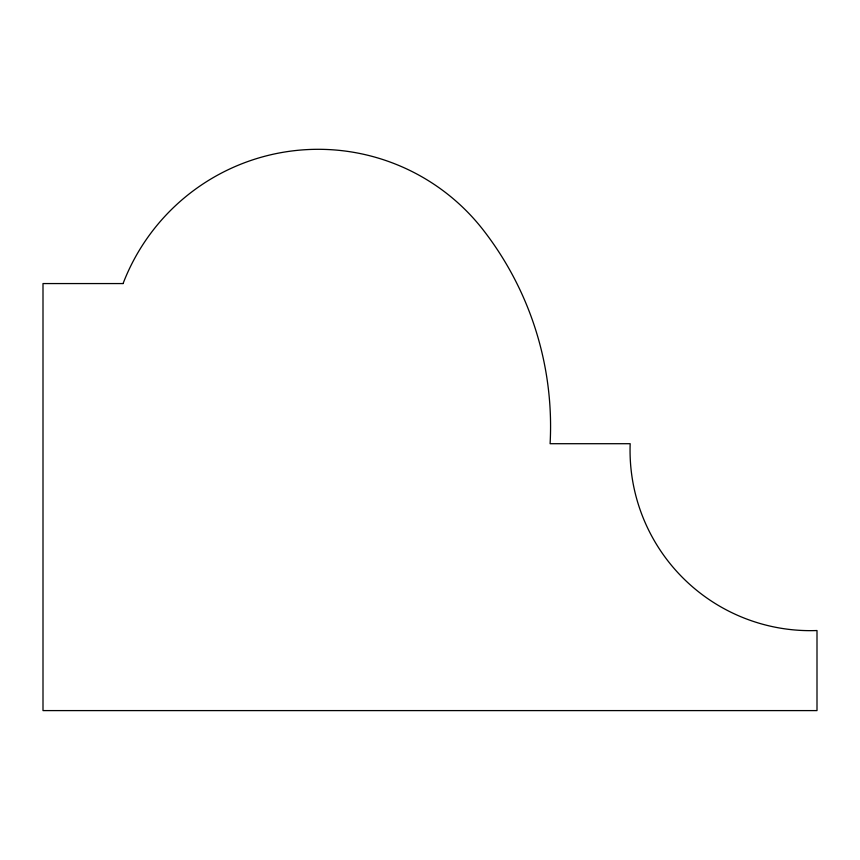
<?xml version="1.0" encoding="UTF-8"?>
<svg xmlns="http://www.w3.org/2000/svg" width="860" height="860" viewBox="0 0 860 860"><rect width="100%" height="100%" fill="white"/><g stroke="black" fill="none" stroke-linecap="round" stroke-linejoin="round"><path stroke-width="1.29" d="M123.066 283.563L43 283.563L43 710.596L817 710.596L817 630.53A180.277 180.277 0 0 1 630.176 443.706L550.099 443.706A320.027 320.027 0 0 0 483.385 230.19A209.012 209.012 0 0 0 123.066 283.563"/></g></svg>
